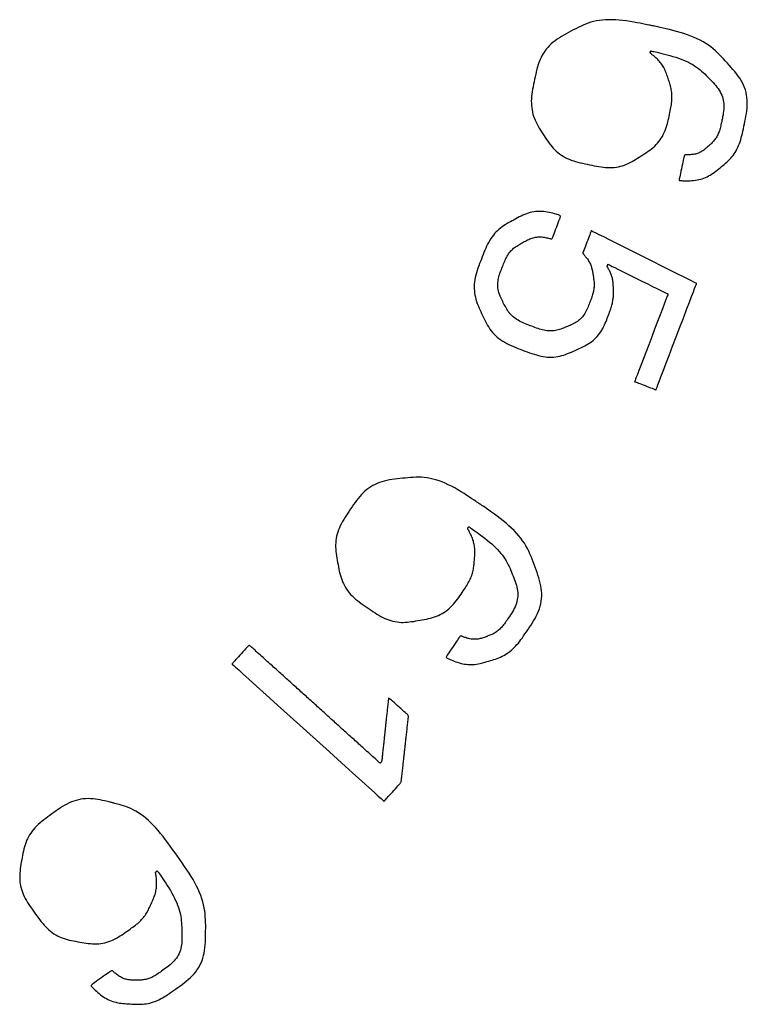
# Model space of a CAD drawing. Extents: x 1 to 47.3, y -47.1 to -0.8.
# Drawn here: x 34.92 to 46.75, y -43.16 to -27.15 of the extents above; entities that cross this region are included whole.
import ezdxf

# ---------------------------------------------------------------- set-up
doc = ezdxf.new("R2010")
doc.units = 0
doc.layers.add('LAYER 1', color=7, linetype='CONTINUOUS')

msp = doc.modelspace()

# ---------------------------------------------------------------- linework, layer by layer
at = {"layer": 'LAYER 1'}
for points in [[(44.666, -27.157), (44.609, -27.153), (44.553, -27.151), (44.498, -27.151), (44.445, -27.153), (44.394, -27.157), (44.344, -27.163), (44.296, -27.171), (44.249, -27.181), (44.204, -27.193), (44.161, -27.207), (44.118, -27.223), (44.077, -27.24), (44.037, -27.259), (43.997, -27.278), (43.958, -27.298), (43.919, -27.318), (43.881, -27.339), (43.842, -27.36), (43.804, -27.38), (43.766, -27.402), (43.729, -27.423), (43.693, -27.446), (43.658, -27.469), (43.624, -27.493), (43.591, -27.518), (43.561, -27.544), (43.532, -27.572), (43.505, -27.601), (43.479, -27.631), (43.456, -27.662), (43.434, -27.695), (43.414, -27.729), (43.395, -27.764), (43.379, -27.8), (43.364, -27.838), (43.35, -27.877), (43.338, -27.916), (43.327, -27.956), (43.317, -27.997), (43.308, -28.038), (43.299, -28.079), (43.29, -28.12), (43.282, -28.161), (43.273, -28.201), (43.265, -28.241), (43.258, -28.281), (43.251, -28.321), (43.246, -28.359), (43.242, -28.398), (43.239, -28.436), (43.237, -28.473), (43.238, -28.51), (43.24, -28.547), (43.243, -28.582), (43.249, -28.618), (43.256, -28.653), (43.264, -28.687), (43.275, -28.72), (43.286, -28.754), (43.3, -28.786), (43.315, -28.819), (43.331, -28.85), (43.349, -28.882), (43.367, -28.913), (43.386, -28.944), (43.405, -28.975), (43.425, -29.005), (43.445, -29.036), (43.464, -29.067), (43.484, -29.097), (43.505, -29.127), (43.526, -29.156), (43.547, -29.185), (43.569, -29.212), (43.592, -29.239), (43.617, -29.264), (43.642, -29.288), (43.668, -29.311), (43.696, -29.332), (43.725, -29.352), (43.755, -29.371), (43.785, -29.389), (43.818, -29.405), (43.851, -29.419), (43.885, -29.433), (43.921, -29.445), (43.957, -29.456), (43.994, -29.466), (44.031, -29.476), (44.069, -29.485), (44.107, -29.493), (44.146, -29.501), (44.184, -29.509), (44.222, -29.517), (44.26, -29.525), (44.297, -29.532), (44.335, -29.539), (44.372, -29.544), (44.408, -29.549), (44.444, -29.552), (44.48, -29.554), (44.515, -29.555), (44.55, -29.554), (44.585, -29.551), (44.619, -29.547), (44.652, -29.541), (44.685, -29.533), (44.717, -29.524), (44.749, -29.514), (44.781, -29.501), (44.812, -29.488), (44.842, -29.473), (44.873, -29.457), (44.903, -29.44), (44.932, -29.422), (44.962, -29.403), (44.992, -29.385), (45.021, -29.366), (45.05, -29.347), (45.08, -29.328), (45.109, -29.309), (45.137, -29.289), (45.165, -29.269), (45.192, -29.248), (45.218, -29.227), (45.243, -29.204), (45.267, -29.18), (45.289, -29.156), (45.31, -29.13), (45.33, -29.103), (45.349, -29.075), (45.366, -29.047), (45.382, -29.017), (45.397, -28.985), (45.41, -28.953), (45.423, -28.92), (45.434, -28.887), (45.444, -28.852), (45.453, -28.818), (45.461, -28.785), (45.469, -28.752), (45.476, -28.719), (45.482, -28.689), (45.488, -28.659), (45.494, -28.631), (45.499, -28.605), (45.504, -28.579), (45.509, -28.555), (45.513, -28.531), (45.516, -28.508), (45.518, -28.485), (45.52, -28.463), (45.522, -28.441), (45.522, -28.419), (45.522, -28.397), (45.522, -28.375), (45.52, -28.354), (45.518, -28.332), (45.515, -28.311), (45.512, -28.29), (45.508, -28.269), (45.503, -28.248), (45.498, -28.228), (45.492, -28.207), (45.486, -28.187), (45.48, -28.166), (45.473, -28.146), (45.467, -28.126), (45.46, -28.106), (45.453, -28.085), (45.446, -28.065), (45.439, -28.045), (45.432, -28.025), (45.425, -28.006), (45.417, -27.986), (45.408, -27.967), (45.399, -27.949), (45.389, -27.93), (45.379, -27.913), (45.368, -27.895), (45.357, -27.878), (45.345, -27.861), (45.332, -27.845), (45.319, -27.829), (45.305, -27.814), (45.291, -27.799), (45.276, -27.784), (45.261, -27.771), (45.247, -27.758), (45.233, -27.745), (45.22, -27.735), (45.208, -27.725), (45.197, -27.716), (45.189, -27.709), (45.182, -27.704), (45.177, -27.7), (45.173, -27.697), (45.171, -27.694), (45.17, -27.692), (45.169, -27.691), (45.169, -27.689), (45.17, -27.687), (45.17, -27.685), (45.171, -27.682), (45.171, -27.679), (45.172, -27.676), (45.173, -27.673), (45.173, -27.669), (45.174, -27.667), (45.174, -27.664), (45.175, -27.662), (45.176, -27.66), (45.177, -27.659), (45.181, -27.659), (45.187, -27.66), (45.197, -27.662), (45.21, -27.665), (45.229, -27.669), (45.253, -27.674), (45.283, -27.681), (45.318, -27.689), (45.357, -27.699), (45.399, -27.709), (45.444, -27.721), (45.49, -27.734), (45.537, -27.747), (45.583, -27.761), (45.628, -27.776), (45.671, -27.792), (45.712, -27.809), (45.751, -27.826), (45.789, -27.843), (45.825, -27.862), (45.859, -27.881), (45.891, -27.901), (45.922, -27.921), (45.951, -27.943), (45.978, -27.964), (46.004, -27.987), (46.029, -28.009), (46.054, -28.032), (46.077, -28.056), (46.1, -28.079), (46.123, -28.103), (46.146, -28.126), (46.169, -28.15), (46.191, -28.174), (46.213, -28.198), (46.233, -28.222), (46.253, -28.247), (46.272, -28.271), (46.289, -28.297), (46.305, -28.322), (46.318, -28.349), (46.33, -28.375), (46.341, -28.403), (46.349, -28.43), (46.356, -28.459), (46.361, -28.487), (46.364, -28.517), (46.365, -28.547), (46.365, -28.577), (46.363, -28.607), (46.36, -28.638), (46.356, -28.668), (46.352, -28.698), (46.346, -28.727), (46.341, -28.756), (46.335, -28.783), (46.33, -28.809), (46.324, -28.833), (46.319, -28.856), (46.314, -28.878), (46.309, -28.899), (46.304, -28.919), (46.299, -28.938), (46.293, -28.956), (46.287, -28.974), (46.281, -28.991), (46.273, -29.008), (46.266, -29.024), (46.258, -29.04), (46.249, -29.055), (46.24, -29.07), (46.231, -29.084), (46.221, -29.098), (46.21, -29.111), (46.199, -29.124), (46.188, -29.137), (46.176, -29.149), (46.164, -29.161), (46.152, -29.172), (46.14, -29.184), (46.127, -29.195), (46.115, -29.207), (46.102, -29.218), (46.09, -29.229), (46.077, -29.24), (46.064, -29.251), (46.051, -29.262), (46.038, -29.272), (46.024, -29.281), (46.01, -29.29), (45.996, -29.298), (45.981, -29.306), (45.966, -29.313), (45.951, -29.319), (45.935, -29.325), (45.919, -29.33), (45.902, -29.334), (45.885, -29.337), (45.868, -29.34), (45.851, -29.343), (45.833, -29.344), (45.816, -29.346), (45.8, -29.346), (45.785, -29.347), (45.771, -29.347), (45.759, -29.347), (45.748, -29.348), (45.74, -29.348), (45.734, -29.349), (45.729, -29.351), (45.725, -29.356), (45.721, -29.363), (45.718, -29.374), (45.714, -29.39), (45.71, -29.41), (45.704, -29.436), (45.698, -29.467), (45.691, -29.501), (45.683, -29.537), (45.675, -29.575), (45.667, -29.611), (45.66, -29.646), (45.654, -29.676), (45.648, -29.703), (45.644, -29.723), (45.641, -29.739), (45.641, -29.75), (45.642, -29.758), (45.646, -29.762), (45.653, -29.765), (45.663, -29.767), (45.676, -29.767), (45.693, -29.768), (45.713, -29.769), (45.736, -29.769), (45.761, -29.77), (45.788, -29.769), (45.816, -29.769), (45.845, -29.767), (45.874, -29.765), (45.903, -29.761), (45.932, -29.756), (45.96, -29.751), (45.987, -29.744), (46.014, -29.735), (46.041, -29.726), (46.067, -29.715), (46.092, -29.704), (46.117, -29.691), (46.142, -29.677), (46.166, -29.662), (46.19, -29.646), (46.213, -29.629), (46.236, -29.612), (46.259, -29.594), (46.282, -29.576), (46.304, -29.558), (46.327, -29.539), (46.35, -29.521), (46.372, -29.502), (46.394, -29.483), (46.416, -29.464), (46.437, -29.444), (46.458, -29.423), (46.478, -29.402), (46.497, -29.379), (46.515, -29.356), (46.533, -29.332), (46.549, -29.307), (46.564, -29.28), (46.579, -29.253), (46.593, -29.225), (46.606, -29.195), (46.617, -29.165), (46.628, -29.134), (46.639, -29.102), (46.648, -29.068), (46.657, -29.034), (46.666, -28.998), (46.674, -28.961), (46.683, -28.924), (46.691, -28.884), (46.7, -28.844), (46.708, -28.803), (46.717, -28.76), (46.725, -28.717), (46.732, -28.673), (46.738, -28.63), (46.743, -28.586), (46.746, -28.542), (46.746, -28.499), (46.745, -28.456), (46.741, -28.414), (46.735, -28.373), (46.726, -28.332), (46.715, -28.292), (46.701, -28.253), (46.685, -28.214), (46.667, -28.176), (46.646, -28.139), (46.623, -28.102), (46.598, -28.066), (46.572, -28.031), (46.544, -27.995), (46.514, -27.961), (46.484, -27.926), (46.454, -27.891), (46.423, -27.857), (46.392, -27.823), (46.361, -27.788), (46.329, -27.754), (46.297, -27.721), (46.263, -27.688), (46.228, -27.656), (46.192, -27.624), (46.154, -27.594), (46.114, -27.565), (46.071, -27.537), (46.027, -27.51), (45.981, -27.485), (45.932, -27.461), (45.881, -27.438), (45.828, -27.416), (45.773, -27.395), (45.716, -27.376), (45.657, -27.357), (45.598, -27.341), (45.539, -27.325), (45.482, -27.311), (45.428, -27.298), (45.378, -27.287), (45.333, -27.277), (45.295, -27.269), (45.264, -27.263), (45.24, -27.257), (45.22, -27.253), (45.202, -27.25), (45.186, -27.246), (45.168, -27.242), (45.148, -27.238), (45.122, -27.233), (45.09, -27.226), (45.051, -27.218), (45.006, -27.209), (44.955, -27.199), (44.901, -27.189), (44.844, -27.179), (44.785, -27.17), (44.725, -27.163)], [(44.158, -31.054), (44.166, -31.068), (44.174, -31.082), (44.182, -31.096), (44.189, -31.11), (44.196, -31.125), (44.202, -31.14), (44.208, -31.155), (44.213, -31.17), (44.217, -31.186), (44.222, -31.202), (44.225, -31.218), (44.229, -31.234), (44.232, -31.25), (44.235, -31.266), (44.238, -31.283), (44.24, -31.299), (44.243, -31.315), (44.246, -31.332), (44.248, -31.348), (44.25, -31.365), (44.253, -31.381), (44.254, -31.398), (44.256, -31.415), (44.257, -31.431), (44.257, -31.448), (44.257, -31.465), (44.257, -31.482), (44.256, -31.499), (44.254, -31.516), (44.252, -31.533), (44.249, -31.55), (44.245, -31.568), (44.241, -31.585), (44.237, -31.603), (44.232, -31.62), (44.226, -31.638), (44.22, -31.656), (44.213, -31.675), (44.207, -31.694), (44.199, -31.713), (44.192, -31.733), (44.184, -31.754), (44.176, -31.775), (44.167, -31.797), (44.158, -31.819), (44.149, -31.841), (44.139, -31.863), (44.128, -31.884), (44.117, -31.905), (44.105, -31.926), (44.093, -31.945), (44.08, -31.963), (44.066, -31.981), (44.051, -31.998), (44.035, -32.014), (44.019, -32.029), (44.002, -32.043), (43.985, -32.056), (43.966, -32.068), (43.947, -32.079), (43.928, -32.09), (43.908, -32.1), (43.887, -32.11), (43.866, -32.119), (43.845, -32.128), (43.824, -32.137), (43.803, -32.146), (43.782, -32.154), (43.761, -32.163), (43.739, -32.171), (43.718, -32.179), (43.697, -32.186), (43.675, -32.192), (43.653, -32.198), (43.631, -32.202), (43.608, -32.206), (43.586, -32.208), (43.563, -32.209), (43.54, -32.209), (43.517, -32.208), (43.493, -32.206), (43.469, -32.203), (43.445, -32.199), (43.421, -32.193), (43.396, -32.187), (43.372, -32.18), (43.347, -32.172), (43.322, -32.163), (43.296, -32.154), (43.271, -32.144), (43.245, -32.135), (43.22, -32.125), (43.194, -32.115), (43.168, -32.105), (43.143, -32.095), (43.118, -32.084), (43.093, -32.073), (43.069, -32.062), (43.046, -32.05), (43.023, -32.037), (43.002, -32.024), (42.981, -32.01), (42.962, -31.996), (42.943, -31.98), (42.925, -31.964), (42.908, -31.948), (42.892, -31.931), (42.877, -31.913), (42.863, -31.894), (42.85, -31.875), (42.838, -31.856), (42.826, -31.836), (42.815, -31.815), (42.804, -31.795), (42.793, -31.774), (42.782, -31.753), (42.772, -31.732), (42.761, -31.711), (42.751, -31.69), (42.741, -31.668), (42.732, -31.647), (42.723, -31.626), (42.716, -31.604), (42.709, -31.583), (42.703, -31.561), (42.698, -31.539), (42.695, -31.516), (42.693, -31.494), (42.692, -31.471), (42.692, -31.448), (42.693, -31.425), (42.696, -31.402), (42.7, -31.378), (42.705, -31.354), (42.711, -31.33), (42.717, -31.306), (42.725, -31.282), (42.733, -31.258), (42.742, -31.235), (42.751, -31.211), (42.759, -31.187), (42.768, -31.164), (42.777, -31.141), (42.786, -31.119), (42.795, -31.097), (42.804, -31.075), (42.813, -31.054), (42.823, -31.034), (42.833, -31.014), (42.844, -30.995), (42.855, -30.976), (42.867, -30.959), (42.879, -30.942), (42.892, -30.925), (42.906, -30.91), (42.92, -30.895), (42.934, -30.881), (42.95, -30.867), (42.965, -30.855), (42.982, -30.843), (42.999, -30.831), (43.016, -30.82), (43.033, -30.809), (43.051, -30.799), (43.069, -30.789), (43.086, -30.778), (43.104, -30.768), (43.122, -30.758), (43.14, -30.749), (43.158, -30.739), (43.176, -30.73), (43.195, -30.721), (43.213, -30.714), (43.231, -30.706), (43.25, -30.7), (43.269, -30.695), (43.288, -30.69), (43.307, -30.687), (43.326, -30.684), (43.345, -30.683), (43.365, -30.682), (43.385, -30.682), (43.405, -30.683), (43.425, -30.685), (43.444, -30.688), (43.464, -30.692), (43.482, -30.695), (43.5, -30.699), (43.516, -30.703), (43.53, -30.707), (43.542, -30.71), (43.552, -30.712), (43.559, -30.714), (43.566, -30.714), (43.571, -30.711), (43.576, -30.706), (43.58, -30.697), (43.586, -30.684), (43.593, -30.667), (43.602, -30.644), (43.612, -30.617), (43.624, -30.585), (43.637, -30.552), (43.65, -30.518), (43.663, -30.484), (43.675, -30.451), (43.686, -30.422), (43.696, -30.397), (43.703, -30.378), (43.708, -30.363), (43.711, -30.351), (43.71, -30.343), (43.707, -30.337), (43.7, -30.332), (43.69, -30.328), (43.677, -30.323), (43.659, -30.318), (43.638, -30.312), (43.614, -30.305), (43.587, -30.297), (43.558, -30.29), (43.528, -30.283), (43.497, -30.277), (43.465, -30.272), (43.434, -30.269), (43.402, -30.266), (43.371, -30.266), (43.34, -30.267), (43.309, -30.269), (43.278, -30.273), (43.248, -30.279), (43.218, -30.286), (43.188, -30.294), (43.158, -30.305), (43.129, -30.316), (43.1, -30.329), (43.071, -30.342), (43.042, -30.357), (43.013, -30.372), (42.984, -30.387), (42.956, -30.402), (42.927, -30.418), (42.898, -30.434), (42.87, -30.45), (42.842, -30.466), (42.814, -30.483), (42.787, -30.501), (42.761, -30.519), (42.735, -30.539), (42.71, -30.559), (42.686, -30.581), (42.663, -30.604), (42.641, -30.628), (42.62, -30.654), (42.599, -30.68), (42.58, -30.708), (42.561, -30.737), (42.544, -30.767), (42.527, -30.799), (42.511, -30.831), (42.496, -30.864), (42.481, -30.899), (42.467, -30.933), (42.453, -30.969), (42.439, -31.005), (42.425, -31.042), (42.411, -31.079), (42.397, -31.116), (42.383, -31.153), (42.37, -31.191), (42.357, -31.228), (42.346, -31.266), (42.336, -31.303), (42.327, -31.34), (42.32, -31.377), (42.315, -31.414), (42.311, -31.45), (42.31, -31.486), (42.31, -31.522), (42.312, -31.557), (42.315, -31.592), (42.321, -31.626), (42.328, -31.661), (42.337, -31.695), (42.347, -31.729), (42.359, -31.762), (42.372, -31.795), (42.385, -31.829), (42.4, -31.862), (42.414, -31.895), (42.429, -31.928), (42.444, -31.96), (42.459, -31.993), (42.475, -32.026), (42.491, -32.058), (42.508, -32.09), (42.525, -32.121), (42.544, -32.151), (42.563, -32.18), (42.585, -32.208), (42.607, -32.235), (42.631, -32.261), (42.656, -32.286), (42.683, -32.31), (42.711, -32.333), (42.741, -32.354), (42.772, -32.375), (42.804, -32.394), (42.838, -32.413), (42.873, -32.43), (42.909, -32.447), (42.946, -32.463), (42.983, -32.478), (43.02, -32.493), (43.058, -32.508), (43.096, -32.523), (43.134, -32.537), (43.172, -32.551), (43.209, -32.565), (43.246, -32.578), (43.283, -32.59), (43.32, -32.601), (43.356, -32.611), (43.392, -32.619), (43.427, -32.626), (43.463, -32.631), (43.497, -32.635), (43.532, -32.636), (43.566, -32.637), (43.6, -32.635), (43.633, -32.632), (43.666, -32.627), (43.699, -32.62), (43.731, -32.612), (43.763, -32.602), (43.795, -32.591), (43.827, -32.579), (43.858, -32.567), (43.889, -32.553), (43.921, -32.54), (43.952, -32.526), (43.983, -32.512), (44.014, -32.498), (44.044, -32.483), (44.075, -32.469), (44.104, -32.454), (44.133, -32.438), (44.162, -32.421), (44.189, -32.404), (44.215, -32.385), (44.24, -32.365), (44.263, -32.345), (44.286, -32.323), (44.308, -32.3), (44.328, -32.276), (44.347, -32.251), (44.365, -32.226), (44.382, -32.199), (44.398, -32.171), (44.412, -32.142), (44.426, -32.113), (44.439, -32.085), (44.451, -32.056), (44.462, -32.028), (44.472, -32.001), (44.482, -31.976), (44.491, -31.952), (44.5, -31.929), (44.508, -31.907), (44.515, -31.887), (44.522, -31.867), (44.529, -31.848), (44.535, -31.829), (44.54, -31.811), (44.545, -31.793), (44.55, -31.775), (44.554, -31.758), (44.558, -31.74), (44.561, -31.723), (44.564, -31.706), (44.566, -31.689), (44.568, -31.672), (44.57, -31.655), (44.571, -31.639), (44.572, -31.622), (44.572, -31.606), (44.572, -31.59), (44.572, -31.574), (44.572, -31.558), (44.571, -31.542), (44.571, -31.526), (44.57, -31.51), (44.57, -31.494), (44.569, -31.478), (44.569, -31.462), (44.568, -31.446), (44.566, -31.43), (44.565, -31.415), (44.563, -31.399), (44.56, -31.384), (44.557, -31.369), (44.554, -31.354), (44.55, -31.339), (44.546, -31.324), (44.541, -31.31), (44.536, -31.295), (44.531, -31.281), (44.525, -31.267), (44.519, -31.253), (44.512, -31.24), (44.506, -31.227), (44.499, -31.215), (44.493, -31.204), (44.488, -31.194), (44.483, -31.185), (44.479, -31.178), (44.476, -31.173), (44.473, -31.168), (44.472, -31.165), (44.47, -31.163), (44.47, -31.161), (44.47, -31.159), (44.47, -31.157), (44.471, -31.156), (44.472, -31.153), (44.473, -31.151), (44.474, -31.148), (44.475, -31.145), (44.476, -31.142), (44.478, -31.139), (44.479, -31.136), (44.48, -31.133), (44.48, -31.131), (44.481, -31.13), (44.481, -31.129), (44.482, -31.128), (44.482, -31.127), (44.482, -31.127), (44.482, -31.127), (44.482, -31.127), (44.482, -31.127), (44.483, -31.127), (44.485, -31.128), (44.492, -31.132), (44.505, -31.138), (44.524, -31.148), (44.553, -31.162), (44.592, -31.181), (44.644, -31.207), (44.709, -31.239), (44.785, -31.277), (44.868, -31.318), (44.955, -31.361), (45.043, -31.405), (45.128, -31.447), (45.207, -31.486), (45.276, -31.52), (45.332, -31.548), (45.376, -31.569), (45.408, -31.585), (45.43, -31.596), (45.445, -31.604), (45.453, -31.608), (45.457, -31.61), (45.459, -31.61), (45.459, -31.61), (45.458, -31.612), (45.457, -31.616), (45.453, -31.626), (45.446, -31.645), (45.435, -31.674), (45.418, -31.716), (45.396, -31.775), (45.367, -31.851), (45.33, -31.947), (45.288, -32.058), (45.241, -32.18), (45.193, -32.307), (45.144, -32.435), (45.097, -32.559), (45.054, -32.673), (45.016, -32.773), (44.985, -32.854), (44.961, -32.916), (44.943, -32.962), (44.931, -32.994), (44.923, -33.015), (44.919, -33.027), (44.916, -33.032), (44.916, -33.034), (44.916, -33.034), (44.916, -33.034), (44.917, -33.035), (44.92, -33.036), (44.924, -33.037), (44.932, -33.04), (44.942, -33.044), (44.957, -33.05), (44.976, -33.057), (44.999, -33.066), (45.027, -33.076), (45.056, -33.088), (45.087, -33.099), (45.119, -33.111), (45.149, -33.123), (45.176, -33.133), (45.2, -33.142), (45.22, -33.15), (45.235, -33.156), (45.246, -33.16), (45.254, -33.163), (45.259, -33.165), (45.261, -33.166), (45.263, -33.166), (45.263, -33.166), (45.263, -33.166), (45.264, -33.165), (45.266, -33.159), (45.271, -33.145), (45.28, -33.122), (45.294, -33.085), (45.315, -33.031), (45.343, -32.958), (45.379, -32.862), (45.424, -32.744), (45.476, -32.607), (45.533, -32.458), (45.592, -32.304), (45.651, -32.149), (45.708, -32), (45.76, -31.863), (45.806, -31.744), (45.842, -31.648), (45.87, -31.575), (45.891, -31.521), (45.905, -31.484), (45.914, -31.46), (45.919, -31.447), (45.921, -31.441), (45.922, -31.439), (45.922, -31.439), (45.92, -31.438), (45.914, -31.435), (45.9, -31.428), (45.876, -31.416), (45.839, -31.397), (45.785, -31.37), (45.711, -31.333), (45.615, -31.285), (45.497, -31.226), (45.36, -31.157), (45.213, -31.083), (45.059, -31.006), (44.906, -30.929), (44.759, -30.856), (44.624, -30.788), (44.508, -30.73), (44.414, -30.683), (44.342, -30.647), (44.29, -30.621), (44.254, -30.603), (44.231, -30.591), (44.218, -30.585), (44.212, -30.582), (44.211, -30.581), (44.211, -30.581), (44.211, -30.581), (44.21, -30.583), (44.209, -30.586), (44.207, -30.591), (44.204, -30.599), (44.199, -30.611), (44.193, -30.627), (44.186, -30.648), (44.176, -30.673), (44.165, -30.702), (44.153, -30.734), (44.14, -30.767), (44.128, -30.799), (44.116, -30.83), (44.105, -30.859), (44.096, -30.884), (44.088, -30.903), (44.082, -30.918), (44.078, -30.929), (44.075, -30.937), (44.074, -30.942), (44.073, -30.944), (44.072, -30.945), (44.072, -30.946), (44.072, -30.946), (44.072, -30.946), (44.073, -30.946), (44.073, -30.947), (44.075, -30.949), (44.077, -30.951), (44.08, -30.955), (44.084, -30.959), (44.089, -30.965), (44.096, -30.973), (44.103, -30.982), (44.111, -30.992), (44.12, -31.003), (44.13, -31.015), (44.139, -31.027), (44.149, -31.04)], [(41.94, -34.735), (41.888, -34.709), (41.837, -34.686), (41.787, -34.665), (41.737, -34.647), (41.688, -34.631), (41.639, -34.618), (41.592, -34.607), (41.545, -34.599), (41.498, -34.593), (41.453, -34.589), (41.408, -34.588), (41.363, -34.588), (41.319, -34.59), (41.275, -34.593), (41.231, -34.596), (41.187, -34.601), (41.144, -34.605), (41.1, -34.61), (41.057, -34.614), (41.014, -34.62), (40.972, -34.625), (40.93, -34.632), (40.888, -34.64), (40.848, -34.65), (40.808, -34.661), (40.77, -34.673), (40.733, -34.688), (40.697, -34.704), (40.662, -34.722), (40.628, -34.742), (40.595, -34.764), (40.564, -34.788), (40.534, -34.814), (40.504, -34.841), (40.476, -34.87), (40.449, -34.901), (40.423, -34.933), (40.398, -34.966), (40.373, -35), (40.348, -35.034), (40.325, -35.069), (40.301, -35.103), (40.278, -35.138), (40.254, -35.172), (40.232, -35.206), (40.21, -35.24), (40.189, -35.274), (40.169, -35.308), (40.151, -35.342), (40.133, -35.376), (40.118, -35.41), (40.104, -35.444), (40.092, -35.479), (40.082, -35.513), (40.074, -35.548), (40.067, -35.583), (40.062, -35.618), (40.059, -35.653), (40.057, -35.688), (40.057, -35.723), (40.059, -35.759), (40.062, -35.795), (40.066, -35.83), (40.071, -35.866), (40.077, -35.902), (40.083, -35.938), (40.089, -35.973), (40.096, -36.009), (40.103, -36.045), (40.11, -36.081), (40.117, -36.116), (40.125, -36.151), (40.134, -36.186), (40.145, -36.22), (40.156, -36.253), (40.169, -36.286), (40.183, -36.318), (40.199, -36.349), (40.216, -36.379), (40.235, -36.408), (40.256, -36.437), (40.278, -36.465), (40.301, -36.492), (40.326, -36.518), (40.353, -36.544), (40.381, -36.568), (40.411, -36.592), (40.441, -36.616), (40.472, -36.639), (40.504, -36.662), (40.536, -36.684), (40.568, -36.706), (40.6, -36.728), (40.632, -36.75), (40.664, -36.771), (40.697, -36.792), (40.729, -36.812), (40.761, -36.832), (40.793, -36.85), (40.825, -36.867), (40.857, -36.882), (40.89, -36.896), (40.922, -36.908), (40.955, -36.919), (40.988, -36.928), (41.021, -36.935), (41.055, -36.94), (41.088, -36.944), (41.122, -36.947), (41.155, -36.947), (41.189, -36.946), (41.223, -36.944), (41.257, -36.941), (41.292, -36.936), (41.326, -36.931), (41.36, -36.925), (41.395, -36.919), (41.429, -36.913), (41.464, -36.907), (41.498, -36.9), (41.532, -36.894), (41.566, -36.886), (41.599, -36.878), (41.632, -36.869), (41.664, -36.859), (41.696, -36.847), (41.727, -36.835), (41.757, -36.82), (41.786, -36.805), (41.815, -36.787), (41.843, -36.769), (41.87, -36.749), (41.896, -36.727), (41.921, -36.704), (41.946, -36.679), (41.97, -36.653), (41.993, -36.626), (42.015, -36.598), (42.036, -36.57), (42.057, -36.542), (42.077, -36.515), (42.095, -36.487), (42.113, -36.461), (42.13, -36.437), (42.146, -36.413), (42.161, -36.39), (42.175, -36.369), (42.188, -36.348), (42.201, -36.327), (42.213, -36.307), (42.224, -36.287), (42.234, -36.267), (42.244, -36.247), (42.253, -36.227), (42.261, -36.207), (42.269, -36.187), (42.275, -36.166), (42.282, -36.145), (42.287, -36.125), (42.292, -36.104), (42.296, -36.083), (42.299, -36.062), (42.302, -36.041), (42.305, -36.02), (42.307, -35.999), (42.309, -35.977), (42.311, -35.956), (42.312, -35.935), (42.314, -35.914), (42.315, -35.892), (42.317, -35.871), (42.318, -35.85), (42.318, -35.829), (42.319, -35.808), (42.319, -35.787), (42.318, -35.766), (42.317, -35.745), (42.315, -35.725), (42.312, -35.704), (42.309, -35.684), (42.305, -35.664), (42.3, -35.644), (42.295, -35.624), (42.289, -35.605), (42.282, -35.585), (42.274, -35.566), (42.266, -35.547), (42.257, -35.528), (42.249, -35.511), (42.24, -35.494), (42.233, -35.479), (42.225, -35.465), (42.219, -35.454), (42.213, -35.444), (42.209, -35.436), (42.206, -35.431), (42.204, -35.426), (42.203, -35.423), (42.202, -35.421), (42.202, -35.419), (42.203, -35.418), (42.204, -35.416), (42.205, -35.414), (42.207, -35.412), (42.209, -35.409), (42.211, -35.407), (42.212, -35.404), (42.214, -35.401), (42.216, -35.399), (42.217, -35.397), (42.219, -35.395), (42.22, -35.394), (42.222, -35.394), (42.225, -35.395), (42.231, -35.398), (42.239, -35.403), (42.25, -35.411), (42.266, -35.422), (42.286, -35.436), (42.311, -35.454), (42.34, -35.475), (42.373, -35.498), (42.408, -35.524), (42.445, -35.552), (42.483, -35.581), (42.521, -35.611), (42.558, -35.642), (42.594, -35.673), (42.628, -35.704), (42.659, -35.735), (42.689, -35.765), (42.717, -35.796), (42.744, -35.827), (42.768, -35.857), (42.79, -35.888), (42.811, -35.919), (42.83, -35.949), (42.847, -35.98), (42.862, -36.011), (42.877, -36.041), (42.891, -36.072), (42.904, -36.102), (42.916, -36.133), (42.928, -36.163), (42.941, -36.194), (42.953, -36.224), (42.964, -36.254), (42.975, -36.285), (42.985, -36.315), (42.994, -36.345), (43.002, -36.375), (43.008, -36.405), (43.013, -36.435), (43.016, -36.464), (43.017, -36.494), (43.016, -36.523), (43.013, -36.552), (43.009, -36.58), (43.002, -36.609), (42.994, -36.637), (42.984, -36.666), (42.972, -36.693), (42.959, -36.721), (42.945, -36.748), (42.93, -36.775), (42.914, -36.801), (42.898, -36.826), (42.882, -36.85), (42.866, -36.873), (42.851, -36.894), (42.837, -36.915), (42.824, -36.934), (42.811, -36.953), (42.799, -36.97), (42.786, -36.986), (42.774, -37.002), (42.762, -37.017), (42.75, -37.031), (42.737, -37.044), (42.724, -37.057), (42.711, -37.069), (42.697, -37.081), (42.684, -37.092), (42.67, -37.102), (42.655, -37.112), (42.641, -37.121), (42.626, -37.129), (42.611, -37.137), (42.596, -37.144), (42.58, -37.151), (42.565, -37.157), (42.549, -37.163), (42.533, -37.169), (42.517, -37.175), (42.501, -37.181), (42.486, -37.187), (42.47, -37.192), (42.454, -37.198), (42.438, -37.203), (42.422, -37.207), (42.406, -37.212), (42.39, -37.215), (42.373, -37.218), (42.357, -37.22), (42.341, -37.222), (42.324, -37.223), (42.307, -37.223), (42.291, -37.222), (42.274, -37.22), (42.257, -37.218), (42.24, -37.215), (42.223, -37.211), (42.206, -37.207), (42.189, -37.202), (42.173, -37.196), (42.157, -37.191), (42.143, -37.186), (42.13, -37.181), (42.119, -37.176), (42.109, -37.172), (42.101, -37.17), (42.095, -37.168), (42.089, -37.168), (42.084, -37.171), (42.078, -37.177), (42.07, -37.186), (42.061, -37.198), (42.05, -37.216), (42.035, -37.237), (42.017, -37.263), (41.997, -37.292), (41.976, -37.323), (41.955, -37.355), (41.934, -37.385), (41.914, -37.415), (41.896, -37.441), (41.881, -37.463), (41.87, -37.48), (41.862, -37.494), (41.857, -37.504), (41.855, -37.511), (41.857, -37.517), (41.862, -37.523), (41.871, -37.528), (41.883, -37.533), (41.898, -37.54), (41.916, -37.549), (41.937, -37.558), (41.96, -37.568), (41.985, -37.578), (42.012, -37.588), (42.039, -37.597), (42.067, -37.606), (42.095, -37.614), (42.123, -37.62), (42.152, -37.625), (42.18, -37.629), (42.208, -37.632), (42.236, -37.633), (42.264, -37.633), (42.292, -37.632), (42.32, -37.63), (42.348, -37.626), (42.376, -37.621), (42.404, -37.616), (42.432, -37.609), (42.46, -37.602), (42.488, -37.594), (42.516, -37.586), (42.544, -37.578), (42.572, -37.569), (42.6, -37.561), (42.628, -37.552), (42.655, -37.543), (42.683, -37.533), (42.71, -37.523), (42.737, -37.511), (42.763, -37.499), (42.79, -37.486), (42.815, -37.471), (42.84, -37.455), (42.865, -37.438), (42.89, -37.42), (42.913, -37.4), (42.937, -37.379), (42.96, -37.357), (42.982, -37.333), (43.004, -37.309), (43.026, -37.283), (43.048, -37.255), (43.069, -37.227), (43.091, -37.197), (43.112, -37.167), (43.134, -37.135), (43.157, -37.102), (43.18, -37.068), (43.204, -37.032), (43.228, -36.996), (43.252, -36.959), (43.275, -36.922), (43.297, -36.884), (43.318, -36.845), (43.337, -36.805), (43.355, -36.766), (43.369, -36.726), (43.382, -36.685), (43.392, -36.645), (43.399, -36.604), (43.404, -36.562), (43.406, -36.521), (43.406, -36.479), (43.403, -36.437), (43.398, -36.395), (43.391, -36.352), (43.382, -36.309), (43.371, -36.266), (43.358, -36.223), (43.344, -36.18), (43.33, -36.136), (43.314, -36.093), (43.299, -36.049), (43.283, -36.006), (43.268, -35.962), (43.251, -35.919), (43.234, -35.875), (43.215, -35.832), (43.195, -35.789), (43.174, -35.746), (43.15, -35.704), (43.124, -35.662), (43.095, -35.62), (43.064, -35.578), (43.031, -35.537), (42.995, -35.496), (42.957, -35.456), (42.916, -35.415), (42.873, -35.376), (42.828, -35.336), (42.78, -35.297), (42.732, -35.259), (42.683, -35.222), (42.636, -35.187), (42.591, -35.155), (42.549, -35.125), (42.511, -35.099), (42.479, -35.077), (42.453, -35.06), (42.432, -35.046), (42.415, -35.034), (42.4, -35.024), (42.386, -35.015), (42.372, -35.004), (42.354, -34.993), (42.333, -34.978), (42.306, -34.96), (42.273, -34.937), (42.234, -34.912), (42.191, -34.883), (42.145, -34.854), (42.096, -34.823), (42.045, -34.792), (41.992, -34.763)], [(40.846, -38.834), (40.844, -38.852), (40.842, -38.871), (40.84, -38.89), (40.838, -38.91), (40.836, -38.93), (40.834, -38.951), (40.831, -38.973), (40.829, -38.994), (40.826, -39.017), (40.824, -39.039), (40.821, -39.062), (40.819, -39.084), (40.817, -39.105), (40.815, -39.125), (40.812, -39.143), (40.811, -39.16), (40.809, -39.174), (40.808, -39.185), (40.807, -39.194), (40.806, -39.2), (40.805, -39.205), (40.805, -39.208), (40.804, -39.211), (40.803, -39.212), (40.802, -39.214), (40.801, -39.215), (40.799, -39.217), (40.797, -39.219), (40.795, -39.222), (40.793, -39.224), (40.791, -39.227), (40.788, -39.229), (40.787, -39.231), (40.785, -39.233), (40.783, -39.234), (40.782, -39.235), (40.781, -39.235), (40.778, -39.235), (40.775, -39.232), (40.77, -39.229), (40.764, -39.223), (40.756, -39.216), (40.745, -39.206), (40.731, -39.193), (40.715, -39.179), (40.697, -39.162), (40.677, -39.145), (40.656, -39.126), (40.634, -39.106), (40.612, -39.085), (40.589, -39.065), (40.566, -39.044), (40.544, -39.024), (40.522, -39.004), (40.5, -38.984), (40.478, -38.965), (40.457, -38.946), (40.436, -38.927), (40.416, -38.908), (40.396, -38.89), (40.376, -38.872), (40.356, -38.854), (40.336, -38.837), (40.317, -38.819), (40.298, -38.802), (40.279, -38.785), (40.26, -38.768), (40.241, -38.751), (40.222, -38.734), (40.203, -38.717), (40.185, -38.7), (40.166, -38.682), (40.147, -38.665), (40.128, -38.648), (40.108, -38.631), (40.089, -38.613), (40.07, -38.596), (40.051, -38.578), (40.031, -38.561), (40.011, -38.543), (39.991, -38.525), (39.971, -38.507), (39.951, -38.489), (39.931, -38.47), (39.911, -38.452), (39.89, -38.434), (39.87, -38.415), (39.849, -38.396), (39.828, -38.377), (39.807, -38.358), (39.786, -38.339), (39.765, -38.32), (39.744, -38.301), (39.723, -38.282), (39.702, -38.263), (39.681, -38.244), (39.66, -38.225), (39.639, -38.206), (39.618, -38.187), (39.597, -38.168), (39.576, -38.149), (39.555, -38.131), (39.534, -38.112), (39.514, -38.094), (39.494, -38.075), (39.473, -38.057), (39.453, -38.039), (39.433, -38.021), (39.414, -38.003), (39.394, -37.985), (39.375, -37.968), (39.355, -37.95), (39.336, -37.933), (39.317, -37.915), (39.298, -37.898), (39.279, -37.881), (39.26, -37.864), (39.241, -37.847), (39.222, -37.83), (39.203, -37.813), (39.184, -37.796), (39.165, -37.779), (39.146, -37.762), (39.127, -37.744), (39.108, -37.727), (39.089, -37.71), (39.069, -37.692), (39.049, -37.674), (39.029, -37.656), (39.009, -37.637), (38.988, -37.619), (38.967, -37.6), (38.946, -37.581), (38.924, -37.561), (38.902, -37.541), (38.88, -37.521), (38.858, -37.501), (38.835, -37.48), (38.812, -37.46), (38.79, -37.44), (38.768, -37.42), (38.748, -37.401), (38.728, -37.384), (38.711, -37.368), (38.696, -37.355), (38.683, -37.343), (38.673, -37.334), (38.665, -37.328), (38.657, -37.325), (38.65, -37.325), (38.643, -37.328), (38.634, -37.335), (38.624, -37.345), (38.611, -37.36), (38.594, -37.378), (38.574, -37.401), (38.551, -37.425), (38.528, -37.452), (38.503, -37.478), (38.479, -37.505), (38.457, -37.53), (38.436, -37.553), (38.418, -37.573), (38.404, -37.588), (38.393, -37.6), (38.385, -37.609), (38.38, -37.615), (38.376, -37.619), (38.374, -37.622), (38.373, -37.623), (38.373, -37.623), (38.373, -37.623), (38.375, -37.625), (38.383, -37.632), (38.401, -37.648), (38.432, -37.677), (38.482, -37.721), (38.552, -37.785), (38.648, -37.872), (38.774, -37.985), (38.931, -38.127), (39.115, -38.293), (39.317, -38.476), (39.53, -38.669), (39.746, -38.863), (39.957, -39.054), (40.155, -39.233), (40.332, -39.393), (40.481, -39.527), (40.598, -39.633), (40.687, -39.713), (40.751, -39.771), (40.795, -39.811), (40.822, -39.836), (40.837, -39.849), (40.843, -39.855), (40.844, -39.856), (40.844, -39.856), (40.845, -39.855), (40.846, -39.854), (40.848, -39.851), (40.852, -39.847), (40.858, -39.84), (40.867, -39.83), (40.879, -39.818), (40.894, -39.801), (40.912, -39.78), (40.934, -39.757), (40.957, -39.731), (40.981, -39.705), (41.005, -39.678), (41.028, -39.652), (41.05, -39.628), (41.069, -39.607), (41.085, -39.59), (41.097, -39.576), (41.106, -39.565), (41.113, -39.556), (41.117, -39.548), (41.121, -39.541), (41.123, -39.533), (41.124, -39.524), (41.126, -39.512), (41.127, -39.498), (41.129, -39.481), (41.131, -39.462), (41.134, -39.441), (41.136, -39.419), (41.139, -39.396), (41.142, -39.373), (41.144, -39.349), (41.147, -39.326), (41.149, -39.303), (41.152, -39.281), (41.154, -39.259), (41.157, -39.238), (41.159, -39.217), (41.161, -39.197), (41.163, -39.177), (41.166, -39.158), (41.168, -39.139), (41.17, -39.121), (41.172, -39.103), (41.174, -39.086), (41.175, -39.068), (41.177, -39.051), (41.179, -39.035), (41.181, -39.018), (41.183, -39.001), (41.185, -38.984), (41.187, -38.967), (41.188, -38.95), (41.19, -38.933), (41.192, -38.916), (41.194, -38.898), (41.196, -38.88), (41.198, -38.862), (41.2, -38.843), (41.202, -38.823), (41.205, -38.803), (41.207, -38.782), (41.209, -38.761), (41.212, -38.74), (41.214, -38.718), (41.217, -38.695), (41.219, -38.672), (41.222, -38.648), (41.225, -38.625), (41.227, -38.602), (41.23, -38.579), (41.232, -38.558), (41.234, -38.539), (41.236, -38.521), (41.238, -38.506), (41.24, -38.493), (41.24, -38.483), (41.24, -38.475), (41.238, -38.468), (41.234, -38.46), (41.228, -38.452), (41.218, -38.442), (41.205, -38.43), (41.188, -38.415), (41.167, -38.396), (41.143, -38.374), (41.116, -38.349), (41.088, -38.324), (41.059, -38.298), (41.032, -38.273), (41.006, -38.25), (40.983, -38.229), (40.964, -38.212), (40.949, -38.199), (40.937, -38.189), (40.929, -38.183), (40.923, -38.181), (40.919, -38.182), (40.917, -38.186), (40.915, -38.193), (40.914, -38.204), (40.912, -38.217), (40.911, -38.233), (40.909, -38.25), (40.906, -38.27), (40.904, -38.291), (40.902, -38.313), (40.899, -38.335), (40.897, -38.358), (40.894, -38.38), (40.892, -38.402), (40.89, -38.423), (40.887, -38.444), (40.885, -38.465), (40.883, -38.485), (40.881, -38.504), (40.879, -38.523), (40.877, -38.542), (40.875, -38.56), (40.873, -38.577), (40.871, -38.594), (40.87, -38.609), (40.868, -38.624), (40.867, -38.637), (40.866, -38.649), (40.864, -38.66), (40.864, -38.668), (40.863, -38.675), (40.862, -38.681), (40.862, -38.685), (40.861, -38.69), (40.861, -38.694), (40.86, -38.698), (40.86, -38.703), (40.859, -38.71), (40.858, -38.718), (40.857, -38.728), (40.856, -38.739), (40.855, -38.752), (40.853, -38.767), (40.852, -38.782), (40.85, -38.799), (40.848, -38.816)], [(36.074, -39.814), (36.034, -39.813), (35.994, -39.814), (35.955, -39.818), (35.916, -39.823), (35.877, -39.831), (35.839, -39.841), (35.802, -39.853), (35.765, -39.867), (35.728, -39.883), (35.691, -39.901), (35.656, -39.921), (35.62, -39.943), (35.585, -39.965), (35.55, -39.989), (35.515, -40.013), (35.481, -40.037), (35.447, -40.061), (35.413, -40.086), (35.38, -40.11), (35.347, -40.134), (35.315, -40.159), (35.284, -40.183), (35.254, -40.208), (35.225, -40.234), (35.198, -40.26), (35.172, -40.287), (35.148, -40.315), (35.125, -40.343), (35.104, -40.372), (35.084, -40.402), (35.067, -40.433), (35.05, -40.464), (35.035, -40.496), (35.022, -40.529), (35.011, -40.562), (35, -40.596), (34.991, -40.631), (34.983, -40.666), (34.976, -40.701), (34.969, -40.737), (34.962, -40.772), (34.956, -40.808), (34.95, -40.844), (34.944, -40.88), (34.939, -40.916), (34.934, -40.952), (34.929, -40.987), (34.926, -41.023), (34.924, -41.058), (34.924, -41.093), (34.925, -41.128), (34.928, -41.163), (34.932, -41.198), (34.939, -41.232), (34.947, -41.266), (34.957, -41.3), (34.968, -41.334), (34.982, -41.367), (34.997, -41.401), (35.013, -41.434), (35.032, -41.466), (35.051, -41.499), (35.072, -41.532), (35.093, -41.564), (35.115, -41.596), (35.138, -41.628), (35.161, -41.66), (35.183, -41.691), (35.206, -41.723), (35.229, -41.754), (35.252, -41.784), (35.275, -41.814), (35.299, -41.843), (35.323, -41.871), (35.347, -41.898), (35.373, -41.923), (35.398, -41.947), (35.425, -41.969), (35.452, -41.99), (35.48, -42.009), (35.509, -42.027), (35.539, -42.043), (35.569, -42.058), (35.6, -42.071), (35.632, -42.083), (35.664, -42.094), (35.697, -42.103), (35.73, -42.111), (35.764, -42.119), (35.798, -42.126), (35.832, -42.132), (35.866, -42.138), (35.901, -42.144), (35.935, -42.15), (35.97, -42.156), (36.004, -42.161), (36.038, -42.165), (36.072, -42.169), (36.106, -42.171), (36.14, -42.173), (36.174, -42.173), (36.207, -42.171), (36.24, -42.167), (36.273, -42.162), (36.306, -42.155), (36.338, -42.147), (36.371, -42.137), (36.403, -42.125), (36.434, -42.112), (36.466, -42.097), (36.497, -42.08), (36.528, -42.062), (36.558, -42.044), (36.588, -42.025), (36.616, -42.005), (36.644, -41.986), (36.671, -41.967), (36.696, -41.949), (36.72, -41.932), (36.743, -41.915), (36.764, -41.9), (36.785, -41.884), (36.804, -41.869), (36.823, -41.854), (36.841, -41.84), (36.858, -41.825), (36.874, -41.809), (36.89, -41.794), (36.905, -41.778), (36.92, -41.762), (36.934, -41.745), (36.947, -41.728), (36.96, -41.711), (36.972, -41.693), (36.983, -41.675), (36.994, -41.657), (37.005, -41.638), (37.015, -41.62), (37.024, -41.601), (37.033, -41.581), (37.042, -41.562), (37.051, -41.543), (37.06, -41.523), (37.069, -41.504), (37.078, -41.484), (37.086, -41.465), (37.094, -41.445), (37.102, -41.426), (37.11, -41.406), (37.117, -41.386), (37.123, -41.367), (37.129, -41.347), (37.134, -41.327), (37.138, -41.307), (37.142, -41.286), (37.145, -41.266), (37.147, -41.246), (37.149, -41.225), (37.149, -41.204), (37.149, -41.184), (37.149, -41.163), (37.147, -41.142), (37.146, -41.122), (37.144, -41.103), (37.141, -41.085), (37.139, -41.069), (37.137, -41.054), (37.135, -41.041), (37.134, -41.031), (37.132, -41.023), (37.132, -41.017), (37.131, -41.012), (37.131, -41.009), (37.132, -41.007), (37.132, -41.006), (37.134, -41.005), (37.135, -41.003), (37.137, -41.002), (37.14, -41), (37.142, -40.998), (37.145, -40.996), (37.148, -40.995), (37.15, -40.993), (37.152, -40.991), (37.154, -40.989), (37.156, -40.988), (37.158, -40.988), (37.16, -40.989), (37.163, -40.992), (37.167, -40.997), (37.174, -41.006), (37.182, -41.018), (37.194, -41.035), (37.209, -41.056), (37.227, -41.083), (37.248, -41.114), (37.271, -41.148), (37.296, -41.185), (37.321, -41.224), (37.347, -41.265), (37.372, -41.307), (37.396, -41.348), (37.418, -41.389), (37.439, -41.43), (37.458, -41.469), (37.475, -41.508), (37.49, -41.547), (37.504, -41.585), (37.515, -41.622), (37.525, -41.658), (37.534, -41.694), (37.54, -41.729), (37.546, -41.763), (37.549, -41.797), (37.552, -41.831), (37.555, -41.864), (37.556, -41.897), (37.557, -41.93), (37.558, -41.963), (37.559, -41.996), (37.56, -42.028), (37.56, -42.061), (37.56, -42.093), (37.559, -42.125), (37.556, -42.156), (37.553, -42.187), (37.548, -42.217), (37.542, -42.246), (37.534, -42.275), (37.524, -42.302), (37.513, -42.329), (37.5, -42.355), (37.486, -42.38), (37.47, -42.405), (37.452, -42.428), (37.432, -42.451), (37.411, -42.473), (37.389, -42.494), (37.366, -42.514), (37.342, -42.534), (37.319, -42.552), (37.295, -42.57), (37.272, -42.587), (37.25, -42.603), (37.229, -42.618), (37.209, -42.632), (37.19, -42.646), (37.172, -42.658), (37.154, -42.67), (37.137, -42.681), (37.12, -42.691), (37.104, -42.701), (37.087, -42.71), (37.071, -42.718), (37.054, -42.725), (37.038, -42.732), (37.021, -42.738), (37.004, -42.743), (36.988, -42.748), (36.971, -42.752), (36.954, -42.755), (36.937, -42.758), (36.921, -42.76), (36.904, -42.761), (36.887, -42.762), (36.87, -42.763), (36.853, -42.763), (36.836, -42.763), (36.819, -42.763), (36.802, -42.763), (36.786, -42.763), (36.769, -42.763), (36.752, -42.762), (36.735, -42.761), (36.719, -42.76), (36.702, -42.759), (36.686, -42.756), (36.669, -42.753), (36.653, -42.75), (36.637, -42.745), (36.622, -42.74), (36.606, -42.734), (36.591, -42.727), (36.576, -42.72), (36.561, -42.711), (36.546, -42.702), (36.531, -42.693), (36.517, -42.683), (36.503, -42.672), (36.489, -42.662), (36.477, -42.651), (36.466, -42.642), (36.456, -42.633), (36.447, -42.625), (36.439, -42.618), (36.434, -42.613), (36.428, -42.61), (36.423, -42.609), (36.416, -42.611), (36.408, -42.614), (36.398, -42.621), (36.384, -42.631), (36.366, -42.643), (36.343, -42.66), (36.316, -42.679), (36.287, -42.7), (36.257, -42.721), (36.226, -42.744), (36.196, -42.765), (36.168, -42.785), (36.143, -42.803), (36.123, -42.818), (36.107, -42.829), (36.096, -42.838), (36.089, -42.846), (36.086, -42.853), (36.086, -42.859), (36.09, -42.866), (36.098, -42.874), (36.107, -42.884), (36.12, -42.896), (36.135, -42.911), (36.152, -42.927), (36.171, -42.945), (36.191, -42.963), (36.213, -42.981), (36.235, -43), (36.259, -43.017), (36.283, -43.034), (36.307, -43.049), (36.332, -43.064), (36.357, -43.077), (36.382, -43.089), (36.408, -43.099), (36.435, -43.109), (36.462, -43.117), (36.489, -43.124), (36.517, -43.13), (36.545, -43.135), (36.573, -43.139), (36.602, -43.142), (36.63, -43.145), (36.659, -43.147), (36.688, -43.149), (36.717, -43.151), (36.747, -43.152), (36.776, -43.154), (36.805, -43.155), (36.834, -43.156), (36.863, -43.156), (36.892, -43.156), (36.921, -43.154), (36.951, -43.151), (36.98, -43.148), (37.009, -43.142), (37.038, -43.136), (37.067, -43.128), (37.096, -43.118), (37.126, -43.108), (37.155, -43.096), (37.184, -43.083), (37.213, -43.068), (37.242, -43.052), (37.272, -43.035), (37.301, -43.016), (37.331, -42.996), (37.362, -42.976), (37.393, -42.954), (37.425, -42.932), (37.458, -42.908), (37.492, -42.884), (37.526, -42.859), (37.561, -42.833), (37.596, -42.806), (37.631, -42.779), (37.665, -42.75), (37.697, -42.721), (37.729, -42.69), (37.758, -42.659), (37.785, -42.626), (37.81, -42.592), (37.833, -42.557), (37.853, -42.521), (37.871, -42.484), (37.887, -42.445), (37.901, -42.406), (37.912, -42.365), (37.922, -42.323), (37.929, -42.28), (37.934, -42.237), (37.938, -42.192), (37.941, -42.147), (37.943, -42.102), (37.944, -42.056), (37.945, -42.009), (37.945, -41.963), (37.946, -41.917), (37.946, -41.871), (37.945, -41.824), (37.943, -41.778), (37.94, -41.731), (37.936, -41.683), (37.93, -41.636), (37.922, -41.587), (37.911, -41.539), (37.898, -41.489), (37.883, -41.44), (37.865, -41.389), (37.845, -41.338), (37.822, -41.287), (37.798, -41.235), (37.77, -41.183), (37.741, -41.13), (37.709, -41.076), (37.675, -41.022), (37.64, -40.968), (37.603, -40.914), (37.565, -40.859), (37.526, -40.804), (37.487, -40.749), (37.448, -40.695), (37.409, -40.64), (37.37, -40.586), (37.331, -40.533), (37.292, -40.48), (37.253, -40.429), (37.213, -40.38), (37.174, -40.333), (37.134, -40.287), (37.095, -40.244), (37.055, -40.204), (37.015, -40.167), (36.974, -40.131), (36.934, -40.099), (36.893, -40.069), (36.852, -40.042), (36.811, -40.017), (36.769, -39.995), (36.728, -39.975), (36.687, -39.958), (36.647, -39.943), (36.609, -39.929), (36.574, -39.918), (36.542, -39.909), (36.513, -39.901), (36.489, -39.895), (36.469, -39.89), (36.453, -39.886), (36.441, -39.883), (36.43, -39.88), (36.419, -39.877), (36.408, -39.874), (36.394, -39.871), (36.378, -39.867), (36.357, -39.862), (36.331, -39.855), (36.302, -39.848), (36.269, -39.841), (36.233, -39.834), (36.195, -39.827), (36.155, -39.821), (36.115, -39.816)]]:
    msp.add_lwpolyline(points, close=True, dxfattribs=at)

doc.saveas('drawing.dxf')
